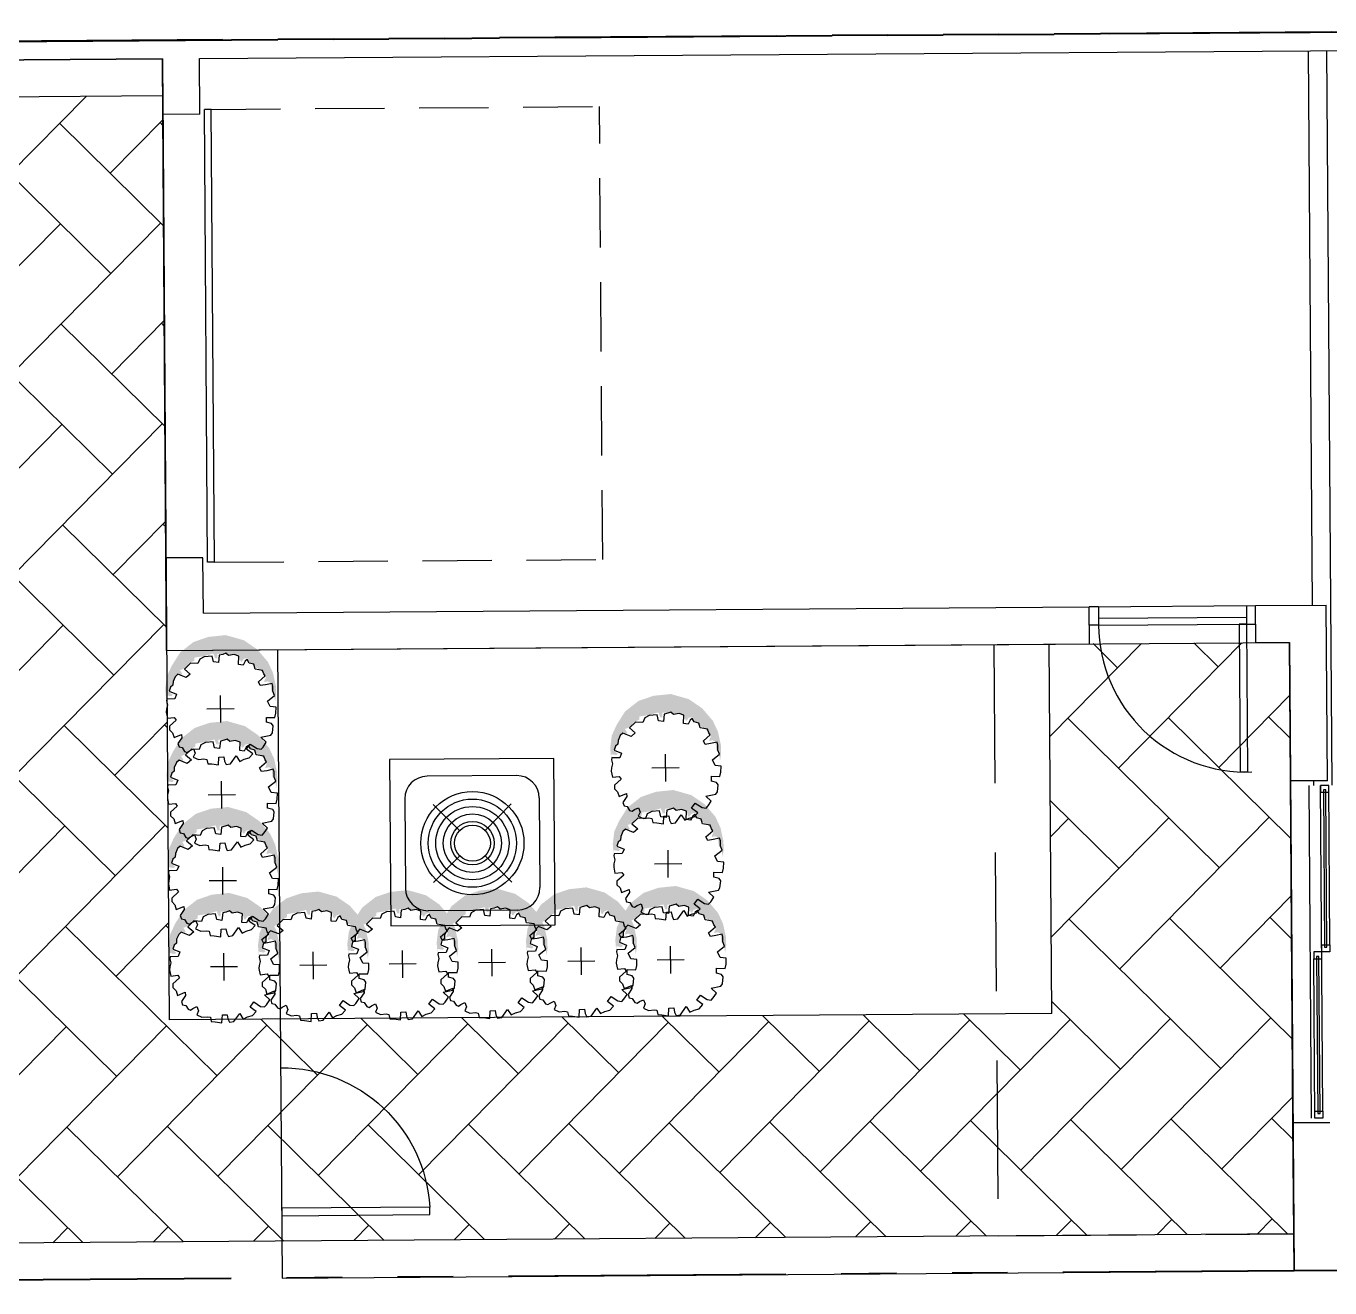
# Model space of a CAD drawing. Header units: feet. Extents: x 919634 to 928945, y 707022 to 708026.
# Drawn here: x 921009.84 to 921033.35, y 707359.46 to 707382.21 of the extents above; entities that cross this region are included whole.
import ezdxf

# ---------------------------------------------------------------- set-up
doc = ezdxf.new("R2010")
doc.units = ezdxf.units.FT
doc.header["$LTSCALE"] = 20
doc.header["$MEASUREMENT"] = 0
doc.linetypes.add('Site Plan$0$HIDDEN2', pattern=[0.1875, 0.125, -0.0625])
doc.linetypes.add('Site Plan$0$PHANTOM2', pattern=[1.25, 0.625, -0.125, 0.125, -0.125, 0.125, -0.125])
for name, color, linetype in [('-u-site-xref', 7, 'Continuous'), ('Site Plan$0$-u-site-bldg_interior', 252, 'Continuous'), ('Site Plan$0$-u-site-fence', 4, 'Site Plan$0$FENCELINE1'), ('Site Plan$0$A-DOOR-EXT_WINDOWS', 253, 'Continuous'), ('Site Plan$0$A-HVAC-EXT', 253, 'Continuous'), ('Site Plan$0$SP-BLDG-ROOF ABOVE', 4, 'Site Plan$0$HIDDEN2'), ('Site Plan$0$SP-LOT PAVERS', 254, 'Continuous'), ('x-RL TH8-LP Block$0$LK-SHRB-035M', 253, 'Continuous'), ('x-RL TH8-LP Block$0$LK-SHRB-TRNK', 253, 'Continuous'), ('x-RL TH8-LP Block$0$LP-SHRB', 253, 'Continuous')]:
    doc.layers.add(name, color=color, linetype=linetype)
for name, color, linetype, lineweight in [('Site Plan$0$SP-LOT LINES', 252, 'Site Plan$0$PHANTOM2', 40), ('Site Plan$0$SP-SIDEWALK', 2, 'Continuous', 25), ('SP-BUILDING-FOOTPRINT', 1, 'Continuous', 25)]:
    doc.layers.add(name, color=color, linetype=linetype, lineweight=lineweight)
doc.layers.add('x-RL TH8-LP Block$0$LK-SHRB-SHAD', color=253, linetype='Continuous', plot=False)
doc.layers.get('-u-site-xref').off()
doc.linetypes.add('Site Plan$0$FENCELINE1', pattern='A,0.25,-0.1,[133,ltypeshp.shx,S=0.1,R=0,X=-0.1,Y=0],-0.1,1', length=1.45)

# ---------------------------------------------------------------- blocks, each defined once
blk = doc.blocks.new('Site Plan$0$DR1H902')
for p, q in [((-0.5, 0), (-0.5, 1)), ((-0.5, 1.000000000000057), (-0.4500000000000455, 1.000000000000057)), ((-0.4500000000000455, 0), (-0.4500000000000455, 1)), ((-0.5, -5.684341886080801e-14), (-0.4500000000000455, -5.684341886080801e-14))]:
    blk.add_line(p, q)
blk.add_arc((-0.5, 0), 1, 0, 91.70698490235472)
blk = doc.blocks.new('Site Plan$0$A$C11AE1C12')
at = {"layer": 'Site Plan$0$A-HVAC-EXT'}
for p, q in [((44.00000011394877, 44.54105635897122), (1.139487721957266e-07, 44.54105635897122)), ((1.139487721957266e-07, 44.54105635897122), (1.139487721957266e-07, 2.501133167243097e-06)), ((44.00000011394877, 2.501133167243097e-06), (44.00000011394877, 44.54105635897122)), ((34.00000011394877, 40.00000250113317), (10.00000011394877, 40.00000250113317)), ((4.000000113948772, 34.00000250113317), (4.000000113948772, 10.00000250113317)), ((18.5977306969362, 25.40227191814392), (11.52666288505861, 32.47333973002787)), ((25.40226953096135, 25.40227191814392), (32.47333734284621, 32.47333973002787)), ((40.00000011394877, 34.00000250113317), (40.00000011394877, 10.00000250113317)), ((11.52666288505861, 11.52666527223846), (18.5977306969362, 18.59773308412241)), ((32.47333734284621, 11.52666527223846), (25.40226953096135, 18.59773308412241)), ((34.00000011394877, 4.000002501133167), (10.00000011394877, 4.000002501133167)), ((1.139487721957266e-07, 2.501133167243097e-06), (44.00000011394877, 2.501133167243097e-06))]:
    blk.add_line(p, q, dxfattribs=at)
for radius in [13.81153555240985, 11.81153555240985, 9.81153555240985, 7.81153555240985, 5.81153555240985, 4.81153555240985]:
    blk.add_circle((22.00000011394877, 22.00000250113317), radius, dxfattribs=at)
for centre, start, end in [((10.00000011394877, 34.00000250113317), 90, 180), ((34.00000011394877, 34.00000250113317), 0, 90), ((10.00000011394877, 10.00000250113317), 180, 270), ((34.00000011394877, 10.00000250113317), 270, 0)]:
    blk.add_arc(centre, 6, start, end, dxfattribs=at)
blk = doc.blocks.new('Site Plan$0$A$C05C92244')
at = {"layer": 'Site Plan$0$A-DOOR-EXT_WINDOWS'}
blk.add_lwpolyline([(32.00389335552609, 32.04769828175449), (32.00389335552609, 0.04381521808500111), (30.40369920234298, 0.04381521808500111), (30.40369920234298, 32.04769828175449)], close=True, dxfattribs=at)
blk.add_arc((32.07979910527501, 32.07980389018303), 32.07980487913881, 180.0573418751565, 267.0050566959838, dxfattribs=at)
blk = doc.blocks.new('Site Plan')
at = {"layer": 'Site Plan$0$SP-LOT PAVERS'}
h = blk.add_hatch(dxfattribs=at)
h.set_pattern_fill('AR-HBONE', color=256, scale=0.32, angle=-89.58178215075662)
h.set_pattern_definition([(315.4182178492434, (0, 0), (1.810145136983853, 0.01321298806884015), [3.84, -1.28]), (45.41821784924338, (0.9116790626081567, -0.8984660745381309), (1.810145136983853, 0.01321298806884), [3.84, -1.28])])
h.paths.add_polyline_path([(921012.4210634487, 707364.2888812223), (921012.3019780312, 707380.9528652239), (920989.3859015062, 707380.7891004398), (920989.5145313367, 707362.7895600465), (921008.3549581383, 707362.9241990655), (921008.3740148253, 707360.2575362645), (921032.6991473528, 707360.4313703533), (921032.6229273569, 707371.097764697), (921028.28968354, 707371.0690560824), (921028.3373237045, 707364.4026232242)])
at = {"layer": 'Site Plan$0$-u-site-bldg_interior'}
for p, q in [((921012.9638640729, 707381.6242146506, -4.494976746699938e-06), (921066.045841995, 707382.003553079, -4.494719118325359e-06)), ((921012.3043605214, 707380.6194761224, -4.49497998222113e-06), (921012.2972144285, 707381.619450589, -4.494979982221127e-06)), ((921012.9710101656, 707380.6242401844, -4.494976746699943e-06), (921012.9638640729, 707381.6242146506, -4.494976746699938e-06)), ((921033.0381475767, 707371.7674156644, -4.494879664886727e-06), (921032.9666866485, 707381.7671603278, -4.494879664886696e-06)), ((921033.3913639523, 707368.5198568592, -4.49487806330375e-06), (921033.2966782224, 707381.7695185385, -4.494878063303708e-06)), ((921012.9710101656, 707380.6242401844, -4.494976746699943e-06), (921012.3043605214, 707380.6194761224, -4.49497998222113e-06)), ((921012.3615292641, 707372.6196803917, -4.494979982221154e-06), (921012.3043605214, 707380.6194761224, -4.49497998222113e-06)), ((921013.1787426719, 707380.7090601593, -4.49497573559957e-06), (921013.0537458635, 707380.7081668975, -4.494976342259793e-06)), ((921013.1121056216, 707372.5417087558, -4.494976342259818e-06), (921013.0537458635, 707380.7081668975, -4.494976342259793e-06)), ((921013.2371024301, 707372.5426020173, -4.494975735599595e-06), (921013.1787426719, 707380.7090601593, -4.49497573559957e-06)), ((921013.0281789084, 707372.6244444534, -4.494976746699966e-06), (921012.3615292641, 707372.6196803917, -4.494979982221154e-06)), ((921012.373439419, 707370.9530562812, -4.494979982221159e-06), (921012.3615292641, 707372.6196803917, -4.494979982221154e-06)), ((921013.0353250011, 707371.6244699873, -4.49497674669997e-06), (921013.0281789084, 707372.6244444534, -4.494976746699966e-06)), ((921013.2371024301, 707372.5426020173, -4.494975735599595e-06), (921013.1121056216, 707372.5417087558, -4.494976342259818e-06)), ((921013.0353250011, 707371.6244699873, -4.49497674669997e-06), (921029.01149342, 707371.7386400851, -4.494899207872991e-06)), ((921029.1781546777, 707371.7399925184, -4.494898398992694e-06), (921029.0114922666, 707371.738801503, -4.494899207872991e-06)), ((921029.0162586354, 707371.071829023, -4.494899207872994e-06), (921029.01149342, 707371.7386400851, -4.494899207872991e-06)), ((921029.0114945848, 707371.7384786672, -4.494899207872937e-06), (921032.0117404108, 707371.7600806762, -4.494884646457125e-06)), ((921029.1781558312, 707371.7398311006, -4.494898398992694e-06), (921029.1805390158, 707371.4063448604, -4.494898398992695e-06)), ((921031.8450779886, 707371.7588896606, -4.494885455337476e-06), (921032.0117403996, 707371.7600806761, -4.494884646457179e-06)), ((921031.8450779886, 707371.7588896606, -4.494885455337476e-06), (921031.8474600195, 707371.4255648385, -4.494885455337477e-06)), ((921032.0117403996, 707371.7600806761, -4.494884646457179e-06), (921033.2848079449, 707371.7691783673, -4.494878467743889e-06)), ((921032.0165044615, 707371.0934310318, -4.49488464645718e-06), (921032.0117403996, 707371.7600806761, -4.494884646457179e-06)), ((921033.3074372387, 707368.6025925571, -4.4948784677439e-06), (921033.2848079448, 707371.7691783673, -4.49487846774389e-06)), ((921029.179645754, 707371.5313416689, -4.494898398992695e-06), (921031.8465667579, 707371.5505616467, -4.494885455337477e-06)), ((921029.1805390158, 707371.4063448604, -4.494898398992695e-06), (921029.0138766045, 707371.4051538449, -4.494899207872993e-06)), ((921029.1805390158, 707371.4063448604, -4.494898398992695e-06), (921031.8474600195, 707371.4255648385, -4.494885455337477e-06)), ((921031.8474600195, 707371.4255648385, -4.494885455337477e-06), (921032.0141224306, 707371.4267558539, -4.49488464645718e-06)), ((921012.373439419, 707370.9530562812, -4.494979982221159e-06), (921029.0162574819, 707371.0719904411, -4.494899207872994e-06)), ((921032.0165044615, 707371.0934310318, -4.49488464645718e-06), (921032.6229223626, 707371.0977646611, -4.494881703265079e-06)), ((921032.6407875946, 707368.5978284952, -4.494881703265087e-06), (921032.6229223626, 707371.0977646611, -4.494881703265079e-06)), ((921033.3074372116, 707368.6025925571, -4.494878467744031e-06), (921032.6407876218, 707368.5978284954, -4.494881703264955e-06)), ((921032.6848551399, 707362.4313192859, -4.494881703265238e-06), (921032.6407876218, 707368.5978284954, -4.494881703264955e-06)), ((921033.0175845088, 707362.5170325228, -4.49488008550438e-06), (921032.9747079519, 707368.5168793208, -4.49488008550436e-06)), ((921033.0613723785, 707368.5174986485, -4.494879664886737e-06), (921033.0607768707, 707368.6008298545, -4.494879664886737e-06)), ((921033.225019234, 707362.6435181001, -4.494879074404139e-06), (921033.1830359384, 707368.5183680899, -4.494879074404121e-06)), ((921033.3494105651, 707365.6444836378, -4.49487836663387e-06), (921033.328865548, 707368.5194102285, -4.494878366633861e-06)), ((921033.0801003957, 707362.5150289349, -4.4948797821744e-06), (921033.059537869, 707365.3924057442, -4.49487978217439e-06)), ((921033.3515047841, 707362.4360833477, -4.494878467744051e-06), (921032.6848551399, 707362.4313192859, -4.494881703265238e-06)), ((921032.7039114148, 707359.7647207091, -4.494881703265114e-06), (921032.6848551672, 707362.4313192861, -4.494881703265105e-06)), ((921034.5793914936, 707359.7781234061, -4.494872600799396e-06), (921032.7039114148, 707359.7647207091, -4.494881703265114e-06))]:
    blk.add_line(p, q, dxfattribs=at)
at = {"layer": 'Site Plan$0$-u-site-bldg_interior', "elevation": -4.495032559190207e-06}
blk.add_lwpolyline([(921012.2972144285, 707381.619450589), (921001.4642092634, 707381.542035239), (921001.4594447436, 707382.20874895)], dxfattribs=at)
at = {"layer": 'Site Plan$0$-u-site-bldg_interior'}
for points, elevation in [([(921033.3297588098, 707368.3944134202), (921033.328865548, 707368.5194102285), (921033.1830359384, 707368.5183680899), (921033.1839292002, 707368.3933712818)], -4.494879074404121e-06), ([(921033.2357134495, 707368.4354090769), (921033.2559607128, 707365.6021480887), (921033.2976263155, 707365.6024458427), (921033.2773790525, 707368.4357068306)], -4.494878619408954e-06), ([(921033.3494105651, 707365.6444836378), (921033.3503038267, 707365.5194868294), (921033.2044742171, 707365.5184446909), (921033.2035809555, 707365.6434414992)], -4.49487907440413e-06), ([(921033.2053674787, 707365.3934478826), (921033.2044742171, 707365.5184446909), (921033.0586446074, 707365.5174025524), (921033.059537869, 707365.3924057442)], -4.49487978217439e-06), ([(921033.1113221186, 707365.4344435391), (921033.1315693816, 707362.6011825514), (921033.1732349844, 707362.6014803051), (921033.1529877214, 707365.4347412931)], -4.494879327179223e-06), ([(921033.225019234, 707362.6435181001), (921033.2259124955, 707362.5185212918), (921033.0800828858, 707362.5174791535), (921033.0791896243, 707362.6424759616)], -4.494879782174399e-06)]:
    blk.add_lwpolyline(points, close=True, dxfattribs=dict(at, elevation=elevation))
at = {"layer": 'Site Plan$0$-u-site-fence', "ltscale": 0.15, "elevation": -4.494881703265114e-06}
blk.add_lwpolyline([(921014.373389946, 707370.9672201707), (921014.4543764619, 707359.6343686618), (921032.7039109564, 707359.7647848595)], dxfattribs=at)
at = {"layer": 'Site Plan$0$SP-BLDG-ROOF ABOVE', "ltscale": 0.5}
for p, q in [((921013.1787426719, 707380.7090601593, -4.49497573559957e-06), (921020.1785639363, 707380.7590828092, -4.494941762627098e-06)), ((921020.2369236945, 707372.5926246672, -4.494941762627123e-06), (921020.1785639363, 707380.7590828092, -4.494941762627098e-06)), ((921013.2371024301, 707372.5426020173, -4.494975735599595e-06), (921020.2369236945, 707372.5926246672, -4.494941762627123e-06))]:
    blk.add_line(p, q, dxfattribs=at)
at = {"layer": 'Site Plan$0$SP-BLDG-ROOF ABOVE', "elevation": -4.494881703240873e-06}
blk.add_lwpolyline([(921027.2897302029, 707371.0596522014), (921027.3659551932, 707360.3932578937), (921032.6991523472, 707360.431370389)], dxfattribs=at)
at = {"layer": 'Site Plan$0$SP-LOT LINES', "ltscale": 0.4}
for points, elevation in [([(921083.2191412076, 707404.4602459562), (921083.3763552501, 707382.4608076965), (920989.378755413, 707381.7890749695), (920989.2215413705, 707403.7885132292)], -4.495091203237649e-06), ([(921083.3763552501, 707382.4608076965), (921083.5359513236, 707360.1280446146), (920989.5383514864, 707359.4563118876), (920989.378755413, 707381.7890749695)], -4.495091203237717e-06)]:
    blk.add_lwpolyline(points, close=True, dxfattribs=dict(at, elevation=elevation))
at = {"layer": 'Site Plan$0$SP-SIDEWALK'}
for p, q in [((921012.3019780312, 707380.9528652239, -4.494979982221128e-06), (920989.3859015062, 707380.7891004398, -4.495091203237721e-06)), ((921012.3019780312, 707380.9528652239, -4.494979982221128e-06), (921012.4210634487, 707364.2888812224, -4.49497998222118e-06)), ((921028.3373237045, 707364.4026232243, -4.494902734152821e-06), (921028.289699675, 707371.0667982588, -4.4949027341528e-06)), ((921028.3373237045, 707364.4026232243, -4.494902734152821e-06), (921012.4210634487, 707364.2888812224, -4.49497998222118e-06)), ((921032.6991473528, 707360.4313703533, -4.494881703265112e-06), (921008.3740148253, 707360.2575362594, -4.494999763002142e-06))]:
    blk.add_line(p, q, dxfattribs=at)
at = {"xscale": -0.08333333333333336, "yscale": 0.08333333333333336, "zscale": 0.08333333333333333, "rotation": 90.40944444462218}
blk.add_blockref('Site Plan$0$A$C05C92244', (921017.105335006, 707363.4451128732, -4.494957277975431e-06), dxfattribs=at)
at = {"layer": 'Site Plan$0$-u-site-bldg_interior', "extrusion": (4.8531578597258e-12, 3.468200526524245e-14, -1), "xscale": -2.666990255305791, "yscale": 2.666990255305791, "zscale": -7.111974014148773, "rotation": 179.5905555553778}
blk.add_blockref('Site Plan$0$DR1H902', (-921030.5139989408, 707371.4160355584, 8.989331464401768e-06), dxfattribs=at)
at = {"layer": 'Site Plan$0$A-HVAC-EXT', "extrusion": (4.853157859725802e-12, 3.468200526524247e-14, -1), "xscale": -0.06735359270068554, "yscale": 0.06735359270068554, "zscale": -0.06735359270068554, "rotation": 359.5905555553778}
blk.add_blockref('Site Plan$0$A$C11AE1C12', (-921016.4165332423, 707365.9840794418, 8.989331464401768e-06), dxfattribs=at)
blk = doc.blocks.new('x-RL TH8-LP Block$0$SHRUB-LRG-241')
at = {"layer": 'x-RL TH8-LP Block$0$LK-SHRB-SHAD'}
blk.add_hatch(color=256, dxfattribs=at).paths.add_polyline_path([(0.07942995503995931, 0.4976856504540272), (0.1859550109496517, 0.5063764960219963), (0.3011759860731367, 0.4911675188681244), (0.3990051144888973, 0.4455405874065121), (0.5207480248826535, 0.3673229980153856), (0.6164031776350392, 0.2434784771626468), (0.6620567659276446, 0.1065976931381005), (0.6772746369719869, -0.052010199626217), (0.6294470564557244, -0.217136229156587), (0.5446618151407847, -0.3388080360272614), (0.4294408400173033, -0.4365800253562426), (0.3294377276580214, -0.4822069568178549), (0.2076948172642687, -0.5082794883416142), (0.1294315112196003, -0.5104521971435325), (0.05986413266886359, -0.4995886427736451), (0.1511713175342138, -0.4887250884037577), (0.1598672450281455, -0.4669979796639847), (0.2381305427926712, -0.4583071340960174), (0.2511744298934957, -0.432234607752406), (0.2424785023995675, -0.4018166534446639), (0.2576963734439097, -0.4039893622465822), (0.2924800585792049, -0.4191983394004524), (0.3272637519946464, -0.395298521858761), (0.3642214210734593, -0.3540170131811315), (0.3816132677811801, -0.3214263500714711), (0.4229188964668893, -0.2779721325919233), (0.433788799624196, -0.2562450238521503), (0.4663985090961198, -0.2453814694822647), (0.4577025898823273, -0.2149635151745208), (0.4316148239608211, -0.1975818292187306), (0.4359627835677138, -0.186718274848845), (0.4881383154107333, -0.1736820116770392), (0.4968342429046615, -0.1410913485673788), (0.492486275017626, -0.07808273114997633), (0.5164000652757572, -0.052010199626217), (0.5055301621184505, -0.01724682771464003), (0.5055301621184505, 0.02620738976490955), (0.4642245334327413, 0.02620738976490955), (0.4642245334327413, 0.04576178970276246), (0.5098781217253467, 0.06314347565855272), (0.4859643397473548, 0.1478791966355821), (0.4729204526465303, 0.2369603455767439), (0.4446587027815063, 0.2391330543786623), (0.4163969529164788, 0.2934508262280957), (0.3837872434445551, 0.2999689629941464), (0.3598734614665666, 0.3694957068173039), (0.3250897680511251, 0.3499413120595953), (0.3163938488373397, 0.3608048664294827), (0.3294377276580214, 0.3912228155570787), (0.2729142362081092, 0.4325043242347064), (0.2229126800284682, 0.4368497470186909), (0.1968249141069585, 0.4629222785424503), (0.162041220691524, 0.475958541714256), (0.1337794708264965, 0.4368497470186909), (0.1207355920058113, 0.4520587241725629), (0.1294315112196003, 0.4976856504540272)])
at = {"layer": 'x-RL TH8-LP Block$0$LK-SHRB-035M'}
blk.add_lwpolyline([(-0.02506661354845008, 0.4987056809809847), (-0.08165780996232641, 0.4886134344344999), (-0.08165780996232641, 0.4886134344344999), (-0.08165780996232641, 0.4886134344344999), (-0.07431013994851199, 0.4249718511334137), (-0.09880237153729965, 0.4078375781783734), (-0.1543414298532717, 0.4702383789836801), (-0.1872079085748339, 0.4702383789836801), (-0.2156921901335238, 0.4417710769863739), (-0.2595141617622758, 0.428632322466644), (-0.2310604317859877, 0.3588825101419175), (-0.2604511118412525, 0.3564347593132471), (-0.3143340234853049, 0.3931510560520017), (-0.3449670116215167, 0.3826466800339148), (-0.3515403073658305, 0.3541793780366085), (-0.3865978846688343, 0.3322814549128452), (-0.3953622789945825, 0.3103835285617258), (-0.3804630536096525, 0.2878976674930804), (-0.3633184920346793, 0.2511813673234577), (-0.4025060636510993, 0.2364948451970861), (-0.4391842506233381, 0.2534489245671132), (-0.4610952364377141, 0.2052734924038901), (-0.4563889752951518, 0.1557189889409578), (-0.4612874237616289, 0.1287937023786245), (-0.500474995378049, 0.1214504430308736), (-0.5029242169253898, 0.08473414286125092), (-0.5127211084865486, 0.02354031038883519), (-0.4416936352675229, 0.01864480530062451), (-0.4392444137201785, -0.02541475421675088), (-0.4784319853366021, -0.03275801356450003), (-0.509299405229342, -0.04655263965616641), (-0.5029242169253898, -0.0866085866891666), (-0.4294475167872278, -0.1404591598138314), (-0.480881206883943, -0.1722799514643754), (-0.4612874237616289, -0.2114440058935383), (-0.4490413052813373, -0.2579513162395841), (-0.4123029552122581, -0.2922198655805364), (-0.3706661620484972, -0.2359215381963313), (-0.3241309150464637, -0.2701900841064138), (-0.3657677135820201, -0.3313839165788295), (-0.3706661620484972, -0.3681002167484539), (-0.3510723735543877, -0.3876822405321647), (-0.3069863534714905, -0.4170552813540382), (-0.2604511118412525, -0.3681002167484539), (-0.2433065502662792, -0.4586670866118716), (-0.2212635402248324, -0.4733536087382433), (-0.1575837316478292, -0.480696868085996), (-0.1355407216063789, -0.4660103459596243), (-0.1232946031260873, -0.4195030356135803), (-0.07920858841498557, -0.4195030356135803), (-0.08165780996232641, -0.4978311410410363), (-0.04247023834590635, -0.5076221546483275), (0.0138619002172824, -0.5100699054769979), (0.01876034331196408, -0.4537715815236627), (0.0701940334086757, -0.4292940492208697), (0.1216277235053873, -0.4953833867814978), (0.1608152951218109, -0.480696868085996), (0.2073505421238444, -0.480696868085996), (0.2318427737126321, -0.4733536087382433), (0.2195966552323405, -0.4146075270944998), (0.2122489852185225, -0.3656524624889137), (0.2465381137402645, -0.3485181895338734), (0.3004210253843169, -0.4121597762658276), (0.3189358637372592, -0.39910922518572), (0.3518547154810285, -0.3876822405321647), (0.3641008339613201, -0.3191451487119998), (0.4081868486724218, -0.3069063842760382), (0.419726398483391, -0.2655318838032237), (0.4525928772049532, -0.2480135433678008), (0.4375775287276866, -0.2285782788485804), (0.4008391786586074, -0.208996251633998), (0.405737627125081, -0.1673844463761647), (0.4832682573450846, -0.1713708092072714), (0.4986059474151467, -0.1275749597323887), (0.4898415530893949, -0.07720973461131919), (0.5117525389037709, -0.05312201530235328), (0.5007970459965847, -0.02465471653240314), (0.4939096672908754, 0.008853791693333335), (0.4253314156191905, 0.01619705104108249), (0.4326790856330085, 0.06270436481799813), (0.486561997277061, 0.07494312925395974), (0.4810771587636431, 0.1461490954514311), (0.4596205387691334, 0.1875397805915), (0.4179837456053725, 0.2046740535465421), (0.4228821887000542, 0.2732111453667088), (0.3689992770560018, 0.3295094727509138), (0.3224640354257637, 0.275658899626249), (0.3224640354257637, 0.275658899626249), (0.2906241338231617, 0.3148229506245421), (0.2906241338231617, 0.3148229506245421), (0.3211269623186972, 0.389216058907456), (0.2992159765043212, 0.4133037749890676), (0.2553940048755692, 0.4330119051549843), (0.2203364275725654, 0.4352016981128308), (0.2028076389210653, 0.4570996244639502), (0.1657137435882881, 0.4690314106507891), (0.1387722850803605, 0.4029420696592929), (0.09713549191659965, 0.4200763426143332), (0.09468627036926236, 0.4935089429535804), (0.07791501977911963, 0.4965158880231364), (0.04066634389468149, 0.4877567161917469), (0.003417668010239794, 0.4965158880231364)], close=True, dxfattribs=at)
at = {"layer": 'x-RL TH8-LP Block$0$LK-SHRB-TRNK'}
for p, q in [((0, -0.125), (0, 0.125)), ((-0.1250000000000284, 0), (0.1249999999999929, 0))]:
    blk.add_line(p, q, dxfattribs=at)
blk = doc.blocks.new('x-RL TH8-LP Block', base_point=(1241.699483058532, 358.1706843557306))
at = {"layer": 'x-RL TH8-LP Block$0$LP-SHRB', "xscale": 1.966899649314303, "yscale": 1.966899649314303}
for p, zscale in [((1247.319571976943, 428.2599027858396), 1.966899649314303), ((1248.869156905639, 428.2694416279978), 1.966899649314303), ((1250.418741834334, 428.2789804701561), 1.966899649314303), ((1251.96832676303, 428.2885193123143), 2.185089498506832), ((1247.332889245369, 426.6489209650255), 1.966899649314303), ((1247.346206513796, 425.0379391442115), 1.966899649314303), ((1247.359523782222, 423.4269573233974), 1.966899649314303), ((1247.372841050649, 421.8159755025833), 1.966899649314303), ((1247.386158319075, 420.2049936817693), 1.966899649314303), ((1249.117370277044, 420.2382792712874), 1.966899649314303), ((1250.848582235014, 420.2715648608055), 1.966899649314303)]:
    blk.add_blockref('x-RL TH8-LP Block$0$SHRUB-LRG-241', p, dxfattribs=dict(at, zscale=zscale))

msp = doc.modelspace()

# ---------------------------------------------------------------- block references
at = {"layer": '-u-site-xref'}
msp.add_blockref('Site Plan', (0, 0), dxfattribs=at)

# ---------------------------------------------------------------- next in the draw order: linework, layer by layer
at = {"layer": 'SP-BUILDING-FOOTPRINT', "elevation": -4.494696469652872e-06}
msp.add_lwpolyline([(921021.5592831258, 707404.3529495555), (921021.640272177, 707393.0199057315), (921001.3832202117, 707392.8750791075), (921001.4642092634, 707381.542035239), (921012.2972428269, 707381.6194539003), (921012.3734394187, 707370.9530562812), (921032.6229273569, 707371.097764697), (921032.7039159506, 707359.7647848952), (921064.869756749, 707359.9945866956), (921064.8697805693, 707359.991253447), (921070.8696323617, 707360.0341300397), (921070.8696323617, 707360.0341300397), (921070.8005139688, 707369.7060765987), (921066.8006111092, 707369.6774921921), (921066.7077327874, 707382.6750308925), (921064.7077831773, 707382.6607389895), (921064.6339402198, 707392.9938084753), (921066.6339357137, 707393.0081009938), (921066.5553286924, 707404.0078201236), (921069.5552511544, 707404.0293895222), (921069.4814084298, 707414.3624261785)], dxfattribs=at)

# ---------------------------------------------------------------- next in the draw order: block references
at = {"layer": '-u-site-xref', "rotation": 90.40944444466847}
msp.add_blockref('x-RL TH8-LP Block', (921083.5359513237, 707360.1280446146, -4.495091208258322e-06), dxfattribs=at)

doc.saveas('drawing.dxf')
